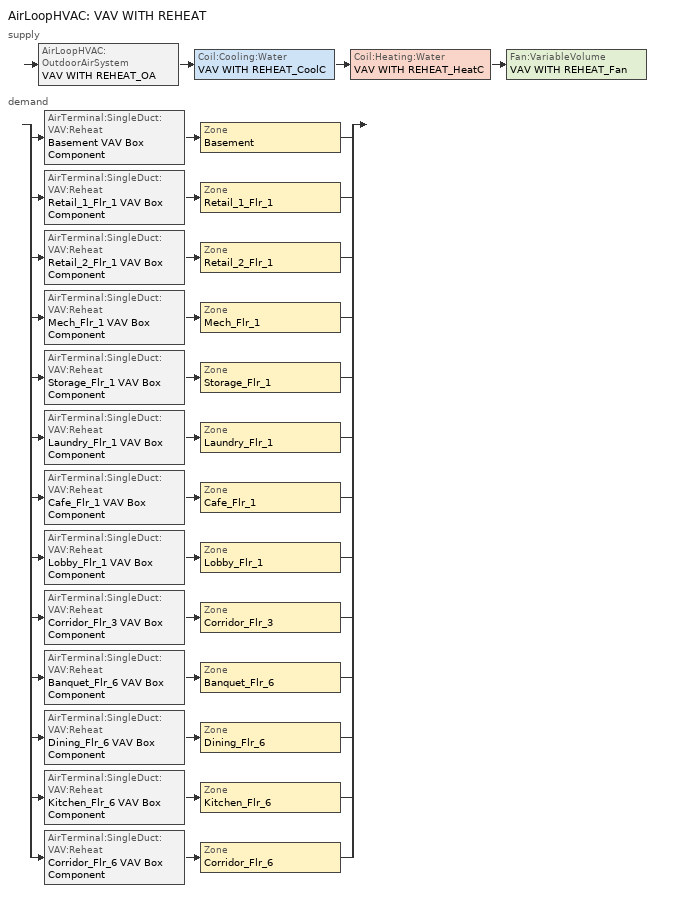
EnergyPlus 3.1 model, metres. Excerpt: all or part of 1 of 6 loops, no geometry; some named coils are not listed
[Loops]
AirLoopHVAC 'VAV WITH REHEAT'
 supply: AirLoopHVAC:OutdoorAirSystem 'VAV WITH REHEAT_OA' > Coil:Cooling:Water 'VAV WITH REHEAT_CoolC' > Coil:Heating:Water 'VAV WITH REHEAT_HeatC' > Fan:VariableVolume 'VAV WITH REHEAT_Fan'
 demand: split
  | AirTerminal:SingleDuct:VAV:Reheat 'Basement VAV Box Component' > Zone 'Basement'
  | AirTerminal:SingleDuct:VAV:Reheat 'Retail_1_Flr_1 VAV Box Component' > Zone 'Retail_1_Flr_1'
  | AirTerminal:SingleDuct:VAV:Reheat 'Retail_2_Flr_1 VAV Box Component' > Zone 'Retail_2_Flr_1'
  | AirTerminal:SingleDuct:VAV:Reheat 'Mech_Flr_1 VAV Box Component' > Zone 'Mech_Flr_1'
  | AirTerminal:SingleDuct:VAV:Reheat 'Storage_Flr_1 VAV Box Component' > Zone 'Storage_Flr_1'
  | AirTerminal:SingleDuct:VAV:Reheat 'Laundry_Flr_1 VAV Box Component' > Zone 'Laundry_Flr_1'
  | AirTerminal:SingleDuct:VAV:Reheat 'Cafe_Flr_1 VAV Box Component' > Zone 'Cafe_Flr_1'
  | AirTerminal:SingleDuct:VAV:Reheat 'Lobby_Flr_1 VAV Box Component' > Zone 'Lobby_Flr_1'
  | AirTerminal:SingleDuct:VAV:Reheat 'Corridor_Flr_3 VAV Box Component' > Zone 'Corridor_Flr_3'
  | AirTerminal:SingleDuct:VAV:Reheat 'Banquet_Flr_6 VAV Box Component' > Zone 'Banquet_Flr_6'
  | AirTerminal:SingleDuct:VAV:Reheat 'Dining_Flr_6 VAV Box Component' > Zone 'Dining_Flr_6'
  | AirTerminal:SingleDuct:VAV:Reheat 'Kitchen_Flr_6 VAV Box Component' > Zone 'Kitchen_Flr_6'
  | AirTerminal:SingleDuct:VAV:Reheat 'Corridor_Flr_6 VAV Box Component' > Zone 'Corridor_Flr_6'
[ComponentCost:LineItem]
Name | Line Item Type | Item | Cost per Each | Quantity | Cost per Unit of Output Capacity
People:Basement | General | Basement | 1 | 53.2305
LIGHTING EQUIP:Basement | Lights | Basement |  |  | 1
ElectricEquipment:Basement:MiscPlug | General | Basement | 1 | 10.6461
Infiltration:Retail_1_Flr_1 | General | Retail_1_Flr_1 | 1 | 0.0413
People:Retail_1_Flr_1 | General | Retail_1_Flr_1 | 1 | 10.832
LIGHTING EQUIP:Retail_1_Flr_1 | Lights | Retail_1_Flr_1 |  |  | 1
ElectricEquipment:Retail_1_Flr_1:MiscPlug | General | Retail_1_Flr_1 | 1 | 0.7217
Infiltration:Retail_2_Flr_1 | General | Retail_2_Flr_1 | 1 | 0.0077
People:Retail_2_Flr_1 | General | Retail_2_Flr_1 | 1 | 12.5435
LIGHTING EQUIP:Retail_2_Flr_1 | Lights | Retail_2_Flr_1 |  |  | 1
ElectricEquipment:Retail_2_Flr_1:MiscPlug | General | Retail_2_Flr_1 | 1 | 0.8357
Infiltration:Mech_Flr_1 | General | Mech_Flr_1 | 1 | 0.0199
LIGHTING EQUIP:Mech_Flr_1 | Lights | Mech_Flr_1 |  |  | 1
ElectricEquipment:Mech_Flr_1:MiscPlug | General | Mech_Flr_1 | 1 | 0.8836
Infiltration:Storage_Flr_1 | General | Storage_Flr_1 | 1 | 0.0115
People:Storage_Flr_1 | General | Storage_Flr_1 | 1 | 2.0373
LIGHTING EQUIP:Storage_Flr_1 | Lights | Storage_Flr_1 |  |  | 1
ElectricEquipment:Storage_Flr_1:MiscPlug | General | Storage_Flr_1 | 1 | 0.2549
Infiltration:Laundry_Flr_1 | General | Laundry_Flr_1 | 1 | 0.0258
People:Laundry_Flr_1 | General | Laundry_Flr_1 | 1 | 3.3635
LIGHTING EQUIP:Laundry_Flr_1 | Lights | Laundry_Flr_1 |  |  | 1
ElectricEquipment:Laundry_Flr_1:MiscPlug | General | Laundry_Flr_1 | 1 | 4.8135
GasEquipment:Laundry_Flr_1:MiscGas | General | Laundry_Flr_1 | 1 | 41.8174
Infiltration:Cafe_Flr_1 | General | Cafe_Flr_1 | 1 | 0.1039
People:Cafe_Flr_1 | General | Cafe_Flr_1 | 1 | 135.5273
LIGHTING EQUIP:Cafe_Flr_1 | Lights | Cafe_Flr_1 |  |  | 1
ElectricEquipment:Cafe_Flr_1:MiscPlug | General | Cafe_Flr_1 | 1 | 1.0161
Infiltration:Lobby_Flr_1 | General | Lobby_Flr_1 | 1 | 0.144
People:Lobby_Flr_1 | General | Lobby_Flr_1 | 1 | 422.4133
LIGHTING EQUIP:Lobby_Flr_1 | Lights | Lobby_Flr_1 |  |  | 1
ElectricEquipment:Lobby_Flr_1:MiscPlug | General | Lobby_Flr_1 | 1 | 10.5571
Infiltration:Corridor_Flr_3 | General | Corridor_Flr_3 | 1 | 0.0528
People:Corridor_Flr_3 | General | Corridor_Flr_3 | 1 | 16.8223
LIGHTING EQUIP:Corridor_Flr_3 | Lights | Corridor_Flr_3 |  |  | 1
Infiltration:Banquet_Flr_6 | General | Banquet_Flr_6 | 1 | 0.1292
People:Banquet_Flr_6 | General | Banquet_Flr_6 | 1 | 237.9974
LIGHTING EQUIP:Banquet_Flr_6 | Lights | Banquet_Flr_6 |  |  | 1
ElectricEquipment:Banquet_Flr_6:MiscPlug | General | Banquet_Flr_6 | 1 | 22.493
Infiltration:Dining_Flr_6 | General | Dining_Flr_6 | 1 | 0.1292
People:Dining_Flr_6 | General | Dining_Flr_6 | 1 | 237.9974
LIGHTING EQUIP:Dining_Flr_6 | Lights | Dining_Flr_6 |  |  | 1
ElectricEquipment:Dining_Flr_6:MiscPlug | General | Dining_Flr_6 | 1 | 22.493
Infiltration:Kitchen_Flr_6 | General | Kitchen_Flr_6 | 1 | 0.0577
People:Kitchen_Flr_6 | General | Kitchen_Flr_6 | 1 | 5.5578
LIGHTING EQUIP:Kitchen_Flr_6 | Lights | Kitchen_Flr_6 |  |  | 1
ElectricEquipment:Kitchen_Flr_6:MiscElec | General | Kitchen_Flr_6 | 1 | 52.4828
GasEquipment:Kitchen_Flr_6:MiscGas | General | Kitchen_Flr_6 | 1 | 249.9204
ElectricEquipment:Kitchen_Flr_6:ExhFan | General | Kitchen_Flr_6 | 1 | 1.5775
Infiltration:Corridor_Flr_6 | General | Corridor_Flr_6 | 1 | 0.1675
People:Corridor_Flr_6 | General | Corridor_Flr_6 | 1 | 4.4509
LIGHTING EQUIP:Corridor_Flr_6 | Lights | Corridor_Flr_6 |  |  | 1
ElectricEquipment:Corridor_Flr_6:Elevators | General | Corridor_Flr_6 | 1 | 120.3701
[Sizing:Zone] Zone Cooling Design Supply Air Temperature {C}=14; Zone Heating Design Supply Air Temperature {C}=40; Zone Cooling Design Supply Air Humidity Ratio {kg-H20/kg-air}=0.0085; Zone Heating Design Supply Air Humidity Ratio {kg-H20/kg-air}=0.008; Outdoor Air Method=Flow/Zone; Outside Air Flow per Zone Floor Area {(m3/s)/m2}=0; Cooling Design Air Flow Method {Flow/Zone | DesignDay | DesignDayWithLimit}=DesignDayWithLimit; Cooling Minimum Air Flow Fraction=0; Heating Design Air Flow Method {Flow/Zone | DesignDay}=DesignDay; Heating Design Air Flow Rate=0
Name | Outside Air Flow per Zone {m3/s} | Cooling Minimum Air Flow
Basement | 0.494708 | 0
Retail_1_Flr_1 | 0.101948 | 0
Retail_2_Flr_1 | 0.118057 | 0
Mech_Flr_1 | 0.0410608 | 0
Storage_Flr_1 | 0.072017 | 0
Laundry_Flr_1 | 0.0238136 | 0.235679
Cafe_Flr_1 | 1.27938 | 0
Lobby_Flr_1 | 3.98758 | 0
Corridor_Flr_3 | 0.0973512 | 0
Banquet_Flr_6 | 2.37997 | 0
Dining_Flr_6 | 2.37997 | 2.38
Kitchen_Flr_6 | 0.008 | 0
Corridor_Flr_6 | 0.103031 | 0
[ZoneControl:Thermostat] Control Type Schedule=Dual Zone Control Type Sched
Name | Zone | Control 1
Basement Thermostat | Basement | Basement DualSPSched
Retail_1_Flr_1 Thermostat | Retail_1_Flr_1 | Retail_1_Flr_1 DualSPSched
Retail_2_Flr_1 Thermostat | Retail_2_Flr_1 | Retail_2_Flr_1 DualSPSched
Mech_Flr_1 Thermostat | Mech_Flr_1 | Mech_Flr_1 DualSPSched
Storage_Flr_1 Thermostat | Storage_Flr_1 | Storage_Flr_1 DualSPSched
Laundry_Flr_1 Thermostat | Laundry_Flr_1 | Laundry_Flr_1 DualSPSched
Cafe_Flr_1 Thermostat | Cafe_Flr_1 | Cafe_Flr_1 DualSPSched
Lobby_Flr_1 Thermostat | Lobby_Flr_1 | Lobby_Flr_1 DualSPSched
Corridor_Flr_3 Thermostat | Corridor_Flr_3 | Corridor_Flr_3 DualSPSched
Banquet_Flr_6 Thermostat | Banquet_Flr_6 | Banquet_Flr_6 DualSPSched
Dining_Flr_6 Thermostat | Dining_Flr_6 | Dining_Flr_6 DualSPSched
Kitchen_Flr_6 Thermostat | Kitchen_Flr_6 | Kitchen_Flr_6 DualSPSched
Corridor_Flr_6 Thermostat | Corridor_Flr_6 | Corridor_Flr_6 DualSPSched
[ThermostatSetpoint:DualSetpoint] Heating Setpoint Temperature Schedule=HTGSETP_SCH; Cooling Setpoint Temperature Schedule=CLGSETP_SCH
Basement DualSPSched; Retail_1_Flr_1 DualSPSched; Retail_2_Flr_1 DualSPSched; Mech_Flr_1 DualSPSched; Storage_Flr_1 DualSPSched; Laundry_Flr_1 DualSPSched; Cafe_Flr_1 DualSPSched; Lobby_Flr_1 DualSPSched; Corridor_Flr_3 DualSPSched; Banquet_Flr_6 DualSPSched; Dining_Flr_6 DualSPSched; Kitchen_Flr_6 DualSPSched; Corridor_Flr_6 DualSPSched
[Zone equipment]
Basement: Basement VAV Box Component
Retail_1_Flr_1: Retail_1_Flr_1 VAV Box Component
Retail_2_Flr_1: Retail_2_Flr_1 VAV Box Component
Mech_Flr_1: Mech_Flr_1 VAV Box Component
Storage_Flr_1: Storage_Flr_1 VAV Box Component
Laundry_Flr_1: Laundry_Flr_1 Exhaust Fan, Laundry_Flr_1 VAV Box Component
Cafe_Flr_1: Cafe_Flr_1 VAV Box Component
Lobby_Flr_1: Lobby_Flr_1 VAV Box Component
Corridor_Flr_3: Corridor_Flr_3 VAV Box Component
Banquet_Flr_6: Banquet_Flr_6 VAV Box Component
Dining_Flr_6: Dining_Flr_6 Exhaust Fan, Dining_Flr_6 VAV Box Component
Kitchen_Flr_6: Kitchen_Flr_6 Exhaust Fan, Kitchen_Flr_6 VAV Box Component
Corridor_Flr_6: Corridor_Flr_6 VAV Box Component
[AirTerminal:SingleDuct:VAV:Reheat] Availability Schedule=ALWAYS_ON; Maximum Air Flow Rate {m3/s}=AUTOSIZE; Zone Minimum Air Flow Input Method=Constant; Constant Minimum Air Flow Fraction=0.3; Maximum Hot Water or Steam Flow Rate {m3/s}=AUTOSIZE; Minimum Hot Water or Steam Flow Rate {m3/s}=0; Convergence Tolerance=0.001; Damper Heating Action=Normal
Name | Reheat Coil
Basement VAV Box Component | Basement VAV Box Reheat Coil
Retail_1_Flr_1 VAV Box Component | Retail_1_Flr_1 VAV Box Reheat Coil
Retail_2_Flr_1 VAV Box Component | Retail_2_Flr_1 VAV Box Reheat Coil
Mech_Flr_1 VAV Box Component | Mech_Flr_1 VAV Box Reheat Coil
Storage_Flr_1 VAV Box Component | Storage_Flr_1 VAV Box Reheat Coil
Laundry_Flr_1 VAV Box Component | Laundry_Flr_1 VAV Box Reheat Coil
Cafe_Flr_1 VAV Box Component | Cafe_Flr_1 VAV Box Reheat Coil
Lobby_Flr_1 VAV Box Component | Lobby_Flr_1 VAV Box Reheat Coil
Corridor_Flr_3 VAV Box Component | Corridor_Flr_3 VAV Box Reheat Coil
Banquet_Flr_6 VAV Box Component | Banquet_Flr_6 VAV Box Reheat Coil
Dining_Flr_6 VAV Box Component | Dining_Flr_6 VAV Box Reheat Coil
Kitchen_Flr_6 VAV Box Component | Kitchen_Flr_6 VAV Box Reheat Coil
Corridor_Flr_6 VAV Box Component | Corridor_Flr_6 VAV Box Reheat Coil
[Coil:Heating:Water]
VAV WITH REHEAT_HeatC: Availablility Schedule=ALWAYS_ON; U-Factor Times Area Value {W/K}=AUTOSIZE; Maximum Water Flow Rate {m3/s}=AUTOSIZE; Coil Peformance input method=UFactorTimesAreaAndDesignWaterFlowRate; Nominal Capacity=AUTOSIZE; Design Inlet Water Temperature=82.2; Design Inlet Air Temperature=16.6; Design Outlet Water Temperature=71.1; Design Outlet Air Temperature=32.2
[Fan:ZoneExhaust] Availability Schedule=Hours_of_operation; Fan Efficiency=1; Pressure Rise {Pa}=125
Name | Maximum Flow Rate {m3/s} [*******]
Laundry_Flr_1 Exhaust Fan | 0.2357
Dining_Flr_6 Exhaust Fan | 2.38
Kitchen_Flr_6 Exhaust Fan | 0.0001
[Coil:Cooling:Water]
VAV WITH REHEAT_CoolC: Availability Schedule=ALWAYS_ON; Design Water Flow Rate {m3/s}=AUTOSIZE; Design Air Flow Rate {m3/s}=AUTOSIZE; Design Inlet Water Temperature {C}=AUTOSIZE; Design Inlet Air Temperature {C}=AUTOSIZE; Design Outlet Air Temperature {C}=AUTOSIZE; Design Inlet Humidity Ratio {kg-H2O/kg-air}=AUTOSIZE; Design Outlet Humidity Ratio {kg-H2O/kg-air}=AUTOSIZE; Type of Analysise {*******}=SimpleAnalysis; Heat Exchanger Configuration {*********}=CrossFlow
[Refrigeration:Case] Availablility Schedule=ALWAYS_ON; Zone=Kitchen_Flr_6; Rated Ambient Temperature {C}=23.88; Rated Ambient Relative Humidity {%}=55; Latent Case Credit Curve Type=CaseTemperatureMethod; Case Lighting Schedule=BLDG_LIGHT_SCH; Fraction Of Lighting Energy To Case=1; Case Anti-Sweat Heater Power per Unit Length {W/m}=0; Minimum Anti-Sweat Heater Power per Unit Length {W/m}=0; Anti-Sweat Heater Control Type {******}=None; Humidity At Zero Anti-Sweat Heater Energy {%}=0; Case Height {m}=0; Defrost Energy Correction Curve Type=None
Name | Rated Total Cooling Capacity per Unit length {W/m} | Rated Latent Heat Ratio | Rated Runtime Fraction | Case Length {m} | Case Operating Temperature {C} | Latent Case Credit Curve | Standard Case Fan Power per Unit Length {W/m} | Operating Case Fan Power per Unit Length {W/m} | Standard Case Lighting Power per Unit Length {W/m} | Fraction of Anti-Sweat Heater Energy To Case | Case Defrost Power per Unit Length {W/m} | Case Defrost Type | Case Defrost Schedule | Case Defrost Drip-Down Schedule | Under Case HVAC Return Air Fraction | Refrigerated Case Restocking Schedule | Case Credit Fraction Schedule | Case Defrost Type {*******}
Kitchen_Flr_6_Case:1_WALKINFREEZER | 367 | 0.1 | 0.4 | 7.32 | -23 | Kitchen_Flr_6_Case:1_WALKINFREEZERSingleShelfHorizontal_LatentEnergyMult | 34 | 34 | 16.4 | 0 | 273 | ELECTRIC | Kitchen_Flr_6_Case:1_WALKINFREEZER_CaseDefrost2aDaySched | Kitchen_Flr_6_Case:1_WALKINFREEZER_CaseDripDown2aDaySched | 0 | Kitchen_Flr_6_Case:1_WALKINFREEZER_WalkInStockingSched | Kitchen_Flr_6_Case:1_WALKINFREEZER_CaseCreditReduxSched
Kitchen_Flr_6_Case:2_SELFCONTAINEDDISPLAYCASE | 734 | 0.08 | 0.85 | 3.66 | 2 | Kitchen_Flr_6_Case:2_SELFCONTAINEDDISPLAYCASEMultiShelfVertical_LatentEnergyMult | 55 | 55 | 33 | 0.2 | 0 |  |  |  | 0.05 | Kitchen_Flr_6_Case:2_SELFCONTAINEDDISPLAYCASE_CaseStockingSched |  | NONE
[Refrigeration:CompressorRack] Heat Rejection Location {OUTDOORS | ZONE}=ZONE; Design Condenser Fan Power {W}=350; Condenser Type=AIRCOOLED
Name | Design Compressor Rack COP {W/W} | Compressor Rack COP As Function Of Temperature Curve | Condenser Fan Power Function of Temperature Curve | Refrigeration Case Name or CaseList
RACK1 | 1.5 | RACK1_RackCOPfTCurve | RACK1_RackCondFanCurve2 | Kitchen_Flr_6_Case:1_WALKINFREEZER
RACK2 | 3 | RACK2_RackCOPfTCurve |  | Kitchen_Flr_6_Case:2_SELFCONTAINEDDISPLAYCASE
[AirLoopHVAC]
VAV WITH REHEAT: Design Supply Air Flow Rate {m3/s}=AUTOSIZE
[Controller:WaterCoil] Control Variable {Temperature | HumidityRatio | TemperatureAndHumidityRatio | Flow}=Temperature; Maximum Actuated Flow {m3/s}=AUTOSIZE; Minimum Actuated Flow {m3/s}=0
Name | Action {Normal | Reverse} | Actuator Variable {Flow} | Actuator Variable {FLOW} | Controller Convergence Tolerance {delta C} [Delta temp from setpoint]
VAV WITH REHEAT_CoolC_Controller | Reverse | Flow
VAV WITH REHEAT_HeatC_Controller | Normal |  | Flow | 0.0001
[SetpointManager:Scheduled]
VAV WITH REHEAT SAT setpoint: Control Variable {Temperature| others }=Temperature; Schedule=Seasonal-Reset-Supply-Air-Temp-Sch; Setpoint Node or NodeList=VAV WITH REHEAT Supply Equipment Outlet Node
[SetpointManager:MixedAir]
Name | Control Variable {Temperature} | Setpoint Node or NodeList | Control Variable
VAV WITH REHEAT_CoolC SAT Manager | Temperature | VAV WITH REHEAT_CoolC-VAV WITH REHEAT_HeatCNode
VAV WITH REHEAT_HeatC SAT Manager | Temperature | VAV WITH REHEAT_HeatC-VAV WITH REHEAT_FanNode
VAV WITH REHEAT_OAMixed Air Temp Manager |  | VAV WITH REHEAT_OA-VAV WITH REHEAT_CoolCNode | Temperature
[Sizing:System]
VAV WITH REHEAT: Type Of Load To Size On {Sensible}=Sensible; Design Outdoor Air Flow Rate {m3/s}=AUTOSIZE; Minimum System Air Flow Ratio=0.3; Preheat Design Temperature {C}=7; Preheat Design Humidity Ratio {kg-H2O/kg-air}=0.008; Precool Design Temperature {C}=12.8; Precool Design Humidity Ratio {kg-H2O/kg-air}=0.008; Central Cooling Design Supply Air Temperature {C}=12.8; Central Heating Design Supply Air Temperature {C}=16.7; Sizing Option {Coincident | NonCoincident}=NonCoincident; 100% Outdoor Air in Cooling {Yes | No}=No; 100% Outdoor Air in Heating {Yes | No}=No; Central Cooling Design Supply Air Humidity Ratio {kg-H2O/kg-air}=0.0085; Central Heating Design Supply Air Humidity Ratio {kg-H2O/kg-air}=0.008; Cooling Design Air Flow Method=DesignDay; Cooling Design Air Flow Rate {m3/s}=0; Heating Design Air Flow Method=DesignDay; Heating Design Air Flow Rate {m3/s}=0
[Controller:OutdoorAir]
VAV WITH REHEAT_OA_Controller: Minimum Outdoor Air Flow Rate {m3/s}=AUTOSIZE; Maximum Outdoor Air Flow Rate {m3/s}=AUTOSIZE; Economizer Control Type=DifferentialDryBulb; Economizer Control Action Type=ModulateFlow; Economizer Maximum Limit Dry-Bulb Temperature {C}=28; Economizer Maximum Limit Enthalpy {J/kg}=64000; Economizer Minimum Limit Dry-Bulb Temperature {C}=0; Lockout Type=NoLockout; Minimum Limit Type=FixedMinimum; Minimum Outdoor Air Schedule=MinOA_Sched
[Fan:VariableVolume]
VAV WITH REHEAT_Fan: Availability Schedule=HVACOperationSchd; Fan Efficiency=0.61425; Pressure Rise {Pa}=1388.304; Maximum Flow Rate {m3/s}=AUTOSIZE; Minimum Flow Rate {m3/s}=0; Motor Efficiency=0.945; Motor In Airstream Fraction=1; Fan Coefficient 1=0.0407599; Fan Coefficient 2=0.088045; Fan Coefficient 3=-0.0729261; Fan Coefficient 4=0.94374; Fan Coefficient 5=0
[Schedule:Compact]
BLDG_LIGHT_SCH: Through: 12/31, For: Weekdays, Until: 01:00, 0.2, Until: 02:00, 0.15, Until: 05:00, 0.1, Until: 06:00, 0.2, Until: 07:00, 0.4, Until: 08:00, 0.5, Until: 10:00, 0.4, Until: 18:00, 0.25, Until: 19:00, 0.6, Until: 20:00, 0.8, Until: 21:00, 0.9, Until: 22:00, 0.8, Until: 23:00, 0.6, Until: 24:00, 0.3, For: Saturday, Until: 02:00, 0.2, Until: 06:00, 0.1, Until: 08:00, 0.3, Until: 10:00, 0.4, Until: 11:00, 0.3, Until: 18:00, 0.25, Until: 19:00, 0.6, Until: 22:00, 0.7, Until: 23:00, 0.6, Until: 24:00, 0.3, For: SummerDesignDay, Until: 24:00, 1, For: WinterDesignDay, Until: 24:00, 0, For: Sunday Holidays AllOtherDays, Until: 02:00, 0.3, Until: 06:00, 0.2, Until: 07:00, 0.3, Until: 09:00, 0.4, Until: 13:00, 0.3, Until: 18:00, 0.2, Until: 19:00, 0.5, Until: 20:00, 0.7, Until: 21:00, 0.8, Until: 22:00, 0.6, Until: 23:00, 0.5, Until: 24:00, 0.3
Hours_of_operation; ALWAYS_ON; HVACOperationSchd; MinOA_Sched: Through: 12/31, For: AllDays, Until: 24:00, 1
HTGSETP_SCH: Through: 12/31, For: AllDays, Until: 24:00, 21
CLGSETP_SCH: Through: 12/31, For: AllDays, Until: 24:00, 24
Dual Zone Control Type Sched: Through: 12/31, For: AllDays, Until: 24:00, 4
Seasonal-Reset-Supply-Air-Temp-Sch: Through: 3/31, For: AllDays, Until: 24:00, 13, Through: 9/30, For: AllDays, Until: 24:00, 13, Through: 12/31, For: AllDays, Until: 24:00, 13
Kitchen_Flr_6_Case:1_WALKINFREEZER_CaseDefrost2aDaySched: On/Off, Through: 12/31, For:AllDays, Interpolate:Yes, Until: 11:00, 0, Until: 11:20, 1, Until: 23:00, 0, Until: 23:20, 1, Until: 24:00, 0
Kitchen_Flr_6_Case:1_WALKINFREEZER_CaseDripDown2aDaySched: On/Off, Through: 12/31, For:AllDays, Interpolate:Yes, Until: 11:00, 0, Until: 11:30, 1, Until: 23:00, 0, Until: 23:30, 1, Until: 24:00, 0
Kitchen_Flr_6_Case:1_WALKINFREEZER_WalkInStockingSched: Any Number, Through: 12/31, For: Tuesday Friday, Until: 4:00, 0, Until: 5:00, 725, Until: 6:00, 417, Until: 7:00, 290, Until: 24:00, 0, For: AllOtherDays, Until: 4:00, 0, Until: 5:00, 125, Until: 6:00, 117, Until: 7:00, 90, Until: 19:00, 0, Until: 20:00, 125, Until: 21:00, 117, Until: 22:00, 90, Until: 24:00, 0
Kitchen_Flr_6_Case:1_WALKINFREEZER_CaseCreditReduxSched: Fraction, Through: 12/31, For:AllDays, Interpolate:No, Until: 7:00, 0.2, Until: 21:00, 0.4, Until: 24:00, 0.2
Kitchen_Flr_6_Case:2_SELFCONTAINEDDISPLAYCASE_CaseStockingSched: Any Number, Through: 12/31, For:AllDays, Until: 6:00, 0, Until: 7:00, 50, Until: 9:00, 70, Until: 10:00, 80, Until: 11:00, 70, Until: 13:00, 50, Until: 14:00, 80, Until: 15:00, 90, Until: 16:00, 80, Until: 24:00, 0
[Curve:Cubic] Minimum Value of x=-35; Maximum Value of x=20
Name | Coefficient1 Constant | Coefficient2 x | Coefficient3 x**2 | Coefficient4 x**3
Kitchen_Flr_6_Case:1_WALKINFREEZERSingleShelfHorizontal_LatentEnergyMult | 0.0236 | 0.0006 | 0 | 0
Kitchen_Flr_6_Case:2_SELFCONTAINEDDISPLAYCASEMultiShelfVertical_LatentEnergyMult | 0.0265263 | 0.00107803 | 6.02558e-05 | 1.23732e-06
[Curve:Quadratic]
Name | Coefficient1 Constant | Coefficient2 x | Coefficient3 x**2 | Minimum Value of x | Maximum Value of x
RACK1_RackCOPfTCurve | 1.7603 | -0.0377 | 0.0004 | 10 | 35
RACK1_RackCondFanCurve2 | 0 | 0.0286 | 0 | 0 | 35
RACK2_RackCOPfTCurve | 1 | 0 | 0 | 0 | 50
